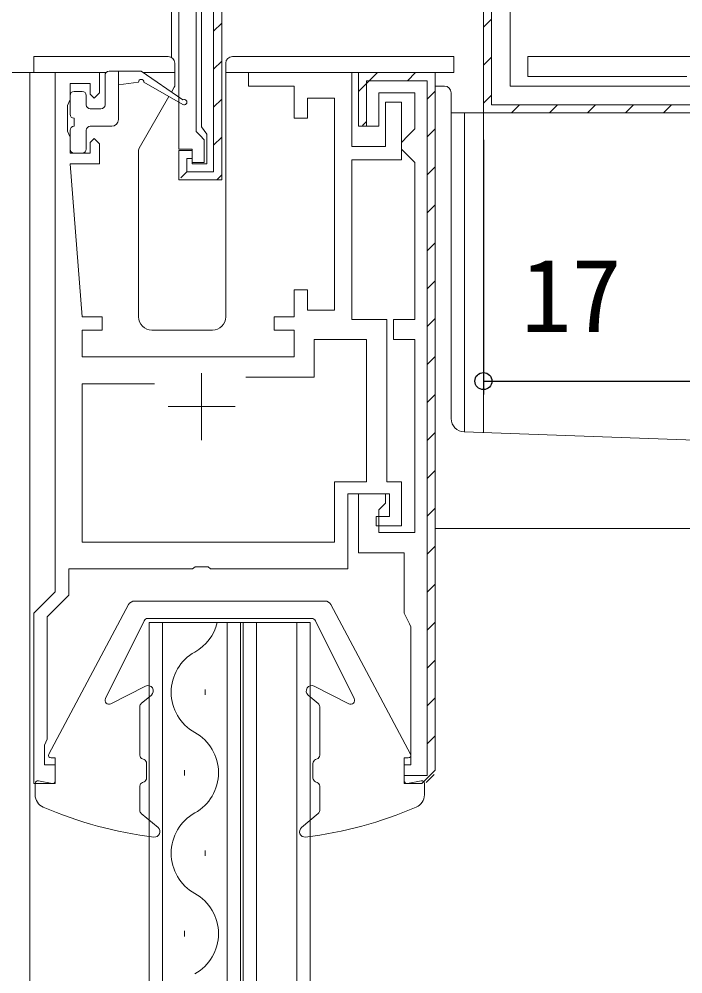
# Model space of a CAD drawing. Units: millimetres, scale not verified. Extents: x -437 to 438, y -331 to 329.
# Drawn here: x -280.2 to -230.7, y 54.6 to 125.8 of the extents above; entities that cross this region are included whole.
import ezdxf
from ezdxf.enums import TextEntityAlignment as Align

# ---------------------------------------------------------------- set-up
doc = ezdxf.new("R2010")
doc.units = ezdxf.units.MM
doc.header["$LTSCALE"] = 2
for name, color, linetype, lineweight in [('0-2_YKK_11', 7, 'Continuous', 18), ('0-4_YKK_12', 2, 'Continuous', 18), ('0-5_YKK_13', 4, 'Continuous', 18)]:
    doc.layers.add(name, color=color, linetype=linetype, lineweight=lineweight)
doc.layers.add('0-7_YKK_D', color=6, linetype='Continuous')
doc.styles.add('ＭＳ ゴシック', font='')
doc.styles.get('ＭＳ ゴシック').set_extended_font_data('MS Gothic')

msp = doc.modelspace()

# ---------------------------------------------------------------- linework, layer by layer
at = {"layer": '0-2_YKK_11', "color": 211}
for p, q in [((-265.701, 124.885), (-265.101, 125.485)), ((-245.601, 125.186), (-245.001, 125.786)), ((-265.701, 122.057), (-265.101, 122.657)), ((-245.601, 122.358), (-245.001, 122.958)), ((-265.701, 119.228), (-265.101, 119.828)), ((-245.601, 119.529), (-245.001, 120.129)), ((-243.502, 118.8), (-242.902, 119.4)), ((-240.673, 118.8), (-240.073, 119.4)), ((-237.845, 118.8), (-237.245, 119.4)), ((-235.016, 118.8), (-234.416, 119.4)), ((-232.188, 118.8), (-231.588, 119.4)), ((-265.701, 116.4), (-265.101, 117)), ((-268.154, 113.946), (-267.701, 114.4)), ((-265.448, 113.824), (-265.124, 114.148))]:
    msp.add_line(p, q, dxfattribs=at)
at = {"layer": '0-2_YKK_11'}
for p, q in [((-254.9, 120.387), (-253.487, 121.8)), ((-251.259, 121.2), (-250.659, 121.8)), ((-249.8, 119.83), (-249.2, 120.43)), ((-254.612, 117.847), (-254.3, 118.159)), ((-249.8, 117.002), (-249.2, 117.602)), ((-249.8, 114.174), (-249.2, 114.774)), ((-249.8, 111.345), (-249.2, 111.945)), ((-249.8, 108.517), (-249.2, 109.117)), ((-249.8, 105.688), (-249.2, 106.288)), ((-249.8, 102.86), (-249.2, 103.46)), ((-249.8, 100.031), (-249.2, 100.631)), ((-266.6, 99.4), (-266.6, 94.4)), ((-249.8, 97.203), (-249.2, 97.803)), ((-269.1, 96.9), (-264.1, 96.9)), ((-249.8, 94.375), (-249.2, 94.975)), ((-249.8, 91.546), (-249.2, 92.146)), ((-249.8, 88.718), (-249.2, 89.318)), ((-249.8, 85.889), (-249.2, 86.489)), ((-249.8, 83.061), (-249.2, 83.661)), ((-249.8, 80.232), (-249.2, 80.832)), ((-249.8, 77.404), (-249.2, 78.004)), ((-249.8, 74.576), (-249.2, 75.176)), ((-249.8, 71.747), (-249.2, 72.347)), ((-249.859, 68.86), (-249.26, 69.459))]:
    msp.add_line(p, q, dxfattribs=at)
at = {"layer": '0-2_YKK_11', "color": 211}
for points in [[(-265.101, 113.8), (-265.101, 134.779), (-263.301, 136.579), (-263.301, 138), (-246.801, 138), (-246.801, 133.6), (-245.601, 133.6), (-245.601, 118.8), (-228.601, 118.8), (-228.601, 121.3), (-229.201, 121.3), (-229.201, 119.4), (-245.001, 119.4), (-245.001, 134.2), (-246.201, 134.2), (-246.201, 138.6), (-262.801, 138.6)], [(-267.002, 137.1), (-267.002, 117.4), (-266.702, 117.1), (-266.402, 116.8), (-266.402, 115.1), (-267.302, 115.1), (-267.302, 116.1), (-268.302, 116.1), (-268.302, 136.6)], [(-266.601, 135.4), (-266.601, 117.766), (-266.401, 117.483), (-266.201, 117.2), (-266.201, 115), (-267.301, 115), (-267.301, 116), (-268.301, 116), (-268.301, 113.8), (-265.101, 113.8), (-265.101, 134.779)], [(-265.701, 134.572), (-265.701, 114.4), (-267.701, 114.4), (-267.701, 115.4), (-267.301, 115.4), (-267.301, 116), (-268.301, 116), (-268.301, 113.8), (-265.101, 113.8)], [(-230.101, 120.8), (-243.601, 120.8), (-243.601, 135.1)], [(-245.601, 133.6), (-245.601, 118.8), (-228.601, 118.8)], [(-230.447, 121.5), (-242.301, 121.5), (-242.301, 123), (-230.101, 123)]]:
    msp.add_lwpolyline(points, dxfattribs=at)
at = {"layer": '0-2_YKK_11'}
for points in [[(-259.7, 120.8), (-263.1, 120.8), (-263.1, 121.8), (-255.4, 121.8), (-255.4, 116.3), (-252.9, 116.3), (-252.9, 119.6), (-251.7, 119.6), (-251.7, 115.3), (-255.4, 115.3), (-255.4, 103.4), (-252.8, 103.4), (-252.8, 91.3), (-251.7, 91.3), (-251.7, 88), (-253.6, 88), (-253.6, 88.7), (-252.6, 88.7), (-252.6, 90.4), (-255.7, 90.4), (-255.7, 84.8), (-265.929, 84.8), (-266.121, 84.943), (-267.079, 84.943), (-267.271, 84.8), (-276.5, 84.8), (-276.5, 82.827), (-278.1, 81.227), (-278.1, 72.1), (-278.2, 71.876), (-278.3, 71.653), (-278.3, 70.2), (-277.5, 70.2), (-277.5, 68.8), (-279.1, 68.8), (-279.1, 81.5), (-277.5, 83.1)], [(-277.5, 83.1), (-277.5, 121.8), (-274.2, 121.8), (-274.2, 120.3), (-274.6, 119.9), (-274.9, 120.2), (-274.9, 121), (-276.4, 121), (-276.4, 119.8), (-276.5, 119.576), (-276.6, 119.353), (-276.6, 117.447), (-276.5, 117.224), (-276.4, 117), (-276.4, 115.8), (-274.9, 115.8), (-274.9, 116.6), (-274.6, 116.9), (-274.2, 116.5), (-274.2, 115), (-276.4, 115), (-275.5, 103.6), (-274, 103.6), (-274, 102.6), (-275.5, 102.6), (-275.5, 100.6), (-259.7, 100.6), (-259.7, 102.6), (-261.2, 102.6), (-261.2, 103.6), (-259.7, 103.6), (-259.7, 105.6), (-258.7, 105.6), (-258.7, 104.1), (-256.7, 104.1), (-256.7, 119.9), (-258.7, 119.9), (-258.7, 118.4), (-259.7, 118.4), (-259.7, 120.8)], [(-263.313, 99.1), (-258.2, 99.1), (-258.2, 101.9), (-254.3, 101.9), (-254.3, 91.3), (-256.7, 91.3), (-256.7, 86.8), (-275.5, 86.8), (-275.5, 98.6), (-270.1, 98.6)]]:
    msp.add_lwpolyline(points, dxfattribs=at)
for points in [[(-249.2, 69.8), (-249.2, 121.8), (-254.9, 121.8), (-254.9, 117.8), (-253.4, 117.8), (-253.4, 120.3), (-250.7, 120.3), (-250.7, 117.6), (-251.2, 117.1), (-251.7, 116.6), (-251.7, 116.1), (-251.2, 115.6), (-250.7, 115.1), (-250.7, 103.4), (-252.3, 103.4), (-252.3, 101.9), (-250.7, 101.9), (-250.7, 87.5), (-253.4, 87.5), (-253.4, 89.2), (-252.9, 89.7), (-252.9, 90.4), (-254.9, 90.4), (-254.9, 86), (-251.5, 86), (-251.5, 81.5), (-251.115, 80.712), (-251, 80.475), (-251, 70.2), (-251.5, 70.2), (-251.5, 68.8), (-250.2, 68.8)], [(-249.2, 69.8), (-250.2, 68.8), (-251.5, 68.8), (-251.5, 69.4), (-249.8, 69.4), (-249.8, 121.2), (-254.3, 121.2), (-254.3, 117.8), (-254.9, 117.8), (-254.9, 121.8), (-249.2, 121.8)]]:
    msp.add_lwpolyline(points, close=True, dxfattribs=at)
at = {"layer": '0-4_YKK_12'}
for p, q in [((-275.2, 121.8), (-283.9, 121.8)), ((-279.4, 121.8), (-279.4, -18.009)), ((-248.001, 118.8), (-228.6, 118.8)), ((-247, 118.8), (-247, 95.005)), ((-245.6, 118.8), (-245.6, 94.956)), ((-270.504, 80.8), (-270.504, -18.009)), ((-263.704, 80.8), (-270.504, 80.8)), ((-269.504, 80.8), (-269.504, -18.009)), ((-264.704, 80.8), (-264.704, -18.009)), ((-263.704, 80.8), (-263.704, -18.009)), ((-263.704, 80.8), (-263.504, 80.8)), ((-263.504, 80.8), (-263.504, -18.009)), ((-258.504, 80.8), (-263.504, 80.8)), ((-262.504, 80.8), (-262.504, -18.009)), ((-259.504, 80.8), (-259.504, -18.009)), ((-258.504, 80.8), (-258.504, -18.009)), ((-266.344, 75.8), (-266.344, 75.4)), ((-267.864, 69.8), (-267.864, 69.4)), ((-266.344, 63.8), (-266.344, 63.4)), ((-267.864, 57.8), (-267.864, 57.4))]:
    msp.add_line(p, q, dxfattribs=at)
for centre, start, end in [((-268.781, 81.6), 299.20254, 346.53959), ((-265.427, 75.6), 119.20254, 240.79746), ((-268.781, 69.6), 299.20254, 60.79746), ((-265.427, 63.6), 119.20254, 240.79746), ((-268.781, 57.6), 299.20254, 60.79746)]:
    msp.add_arc(centre, 3.437, start, end, dxfattribs=at)
at = {"layer": '0-5_YKK_13'}
for p, q in [((-268.85, 122.935), (-268.85, 132.504)), ((-279.096, 123), (-279.096, 121.8)), ((-279.096, 123), (-276.396, 123)), ((-276.396, 123), (-274.296, 123)), ((-269.096, 123), (-274.296, 123)), ((-268.596, 120.857), (-268.596, 122.5)), ((-264.796, 122.5), (-264.796, 103.6)), ((-251.196, 123), (-264.296, 123)), ((-251.196, 123), (-247.796, 123)), ((-247.796, 123), (-247.796, 121.8)), ((-279.096, 121.8), (-273.718, 121.8)), ((-273.497, 121.897), (-271.098, 121.897)), ((-272.797, 118.301), (-272.797, 121.897)), ((-267.999, 119.771), (-271.098, 121.897)), ((-270.957, 121.8), (-268.596, 121.8)), ((-264.796, 121.8), (-247.796, 121.8)), ((-273.797, 121.597), (-273.797, 119.401)), ((-271.298, 121.097), (-272.797, 120.897)), ((-270.898, 121.097), (-267.999, 119.424)), ((-276.097, 120.4), (-275.497, 120.4)), ((-268.843, 120.35), (-268.636, 120.707)), ((-249.2, 120.8), (-248.501, 120.8)), ((-276.397, 118.7), (-276.397, 120.1)), ((-275.197, 119.401), (-275.197, 120.1)), ((-271.256, 116.17), (-269.032, 120.021)), ((-248.001, 96.005), (-248.001, 120.3)), ((-274.897, 119.101), (-274.097, 119.101)), ((-276.097, 118.4), (-276.097, 117.801)), ((-276.397, 116.101), (-276.397, 117.501)), ((-275.197, 116.101), (-275.197, 117.501)), ((-274.897, 117.801), (-273.297, 117.801)), ((-275.497, 115.801), (-276.097, 115.801)), ((-271.296, 103.6), (-271.296, 116.02)), ((-249.201, 103.627), (-249.201, 88.8)), ((-265.796, 102.6), (-270.296, 102.6)), ((-223.514, 94.184), (-247.036, 95.006)), ((-249.201, 88.8), (-249.201, 87.8)), ((-249.201, 87.8), (-223.549, 87.8)), ((-277.976, 70.994), (-272.041, 82.135)), ((-271.6, 82.4), (-257.4, 82.4)), ((-251.023, 70.994), (-256.959, 82.135)), ((-273.768, 75.134), (-270.883, 80.934)), ((-258.386, 81.1), (-270.614, 81.1)), ((-255.231, 75.134), (-258.117, 80.934)), ((-273.363, 74.733), (-270.782, 76.056)), ((-255.637, 74.733), (-258.217, 76.056)), ((-270.343, 75.393), (-271.093, 74.764)), ((-258.657, 75.393), (-257.907, 74.764)), ((-271.2, 70.903), (-271.2, 74.534)), ((-257.8, 70.903), (-257.8, 74.534)), ((-277.8, 70.7), (-277.5, 70.7)), ((-277.5, 69), (-277.5, 70.7)), ((-271.011, 70.624), (-270.888, 70.575)), ((-257.988, 70.624), (-258.111, 70.575)), ((-251.2, 70.7), (-251.5, 70.7)), ((-251.5, 69), (-251.5, 70.7)), ((-270.7, 70.297), (-270.7, 69.203)), ((-258.3, 70.297), (-258.3, 69.203)), ((-279, 67.95), (-279, 68.8)), ((-278.763, 68.996), (-277.737, 68.803)), ((-271.2, 66.785), (-271.2, 68.597)), ((-271.011, 68.875), (-270.888, 68.924)), ((-257.988, 68.875), (-258.111, 68.924)), ((-257.8, 66.785), (-257.8, 68.597)), ((-250.237, 68.996), (-251.263, 68.803)), ((-250, 67.95), (-250, 68.8)), ((-269.843, 65.506), (-271.093, 66.555)), ((-259.157, 65.506), (-257.907, 66.555))]:
    msp.add_line(p, q, dxfattribs=at)
for centre, radius, start, end in [((-269.096, 122.5), 0.5, 0, 90), ((-264.296, 122.5), 0.5, 90, 180), ((-273.497, 121.597), 0.3, 90, 180), ((-271.098, 121.097), 0.2, 0, 180), ((-276.097, 120.1), 0.3, 90, 180), ((-275.497, 120.1), 0.3, 0, 90), ((-268.896, 120.857), 0.3, 330, 0), ((-248.501, 120.3), 0.5, 0, 90), ((-267.899, 119.597), 0.2, 240.01406, 120.01406), ((-274.897, 119.401), 0.3, 180, 270), ((-274.097, 119.401), 0.3, 270, 0), ((-276.097, 118.7), 0.3, 180, 270), ((-273.297, 118.301), 0.5, 270, 0), ((-276.097, 117.501), 0.3, 90, 180), ((-274.897, 117.501), 0.3, 90, 180), ((-276.097, 116.101), 0.3, 180, 270), ((-275.497, 116.101), 0.3, 270, 0), ((-270.996, 116.02), 0.3, 150, 180), ((-270.296, 103.6), 1, 180, 270), ((-265.796, 103.6), 1, 270, 0), ((-247.001, 96.005), 1, 180, 268), ((-271.6, 81.9), 0.5, 90, 151.95359), ((-257.4, 81.9), 0.5, 28.04641, 90), ((-270.614, 80.8), 0.3, 90, 153.54735), ((-258.386, 80.8), 0.3, 26.45265, 90), ((-270.6, 75.7), 0.4, 310, 117.14111), ((-258.4, 75.7), 0.4, 62.85889, 230), ((-273.5, 75), 0.3, 153.54735, 297.14111), ((-270.9, 74.534), 0.3, 130, 180), ((-258.1, 74.534), 0.3, 0, 50), ((-255.5, 75), 0.3, 242.85889, 26.45265), ((-277.8, 70.9), 0.2, 151.95359, 270), ((-270.9, 70.903), 0.3, 180, 248.19755), ((-271, 70.297), 0.3, 0, 68.19755), ((-258, 70.297), 0.3, 111.80245, 180), ((-258.1, 70.903), 0.3, 291.80245, 360), ((-251.2, 70.9), 0.2, 270, 28.04641), ((-271, 69.203), 0.3, 291.80245, 0), ((-258, 69.203), 0.3, 180, 248.19755), ((-278.8, 68.8), 0.2, 79.34149, 180), ((-277.7, 69), 0.2, 259.34149, 0), ((-270.9, 68.597), 0.3, 111.80245, 180), ((-258.1, 68.597), 0.3, 360, 68.19755), ((-251.3, 69), 0.2, 180, 280.65851), ((-250.2, 68.8), 0.2, 360, 100.65851), ((-278, 67.95), 1, 180, 246.69158), ((-251, 67.95), 1, 293.30842, 0), ((-266.525, 94.583), 30, 246.69158, 263.06352), ((-262.475, 94.583), 30, 276.93648, 293.30842), ((-270.9, 66.785), 0.3, 180, 230), ((-258.1, 66.785), 0.3, 310, 0), ((-270.1, 65.2), 0.4, 263.06352, 50), ((-258.9, 65.2), 0.4, 130, 276.93648)]:
    msp.add_arc(centre, radius, start, end, dxfattribs=at)
at = {"layer": '0-7_YKK_D'}
for p, q in [((-245.601, 116.8), (-245.601, 97.8)), ((-245.601, 98.8), (-228.601, 98.8))]:
    msp.add_line(p, q, dxfattribs=at)
msp.add_circle((-245.601, 98.8), 0.637, dxfattribs=at)

# ---------------------------------------------------------------- texts
at = {"layer": '0-7_YKK_D', "style": 'ＭＳ ゴシック'}
msp.add_text('17', height=5.499, dxfattribs=at).set_placement((-242.789, 100.8), align=Align.BOTTOM_LEFT)

doc.saveas('drawing.dxf')
